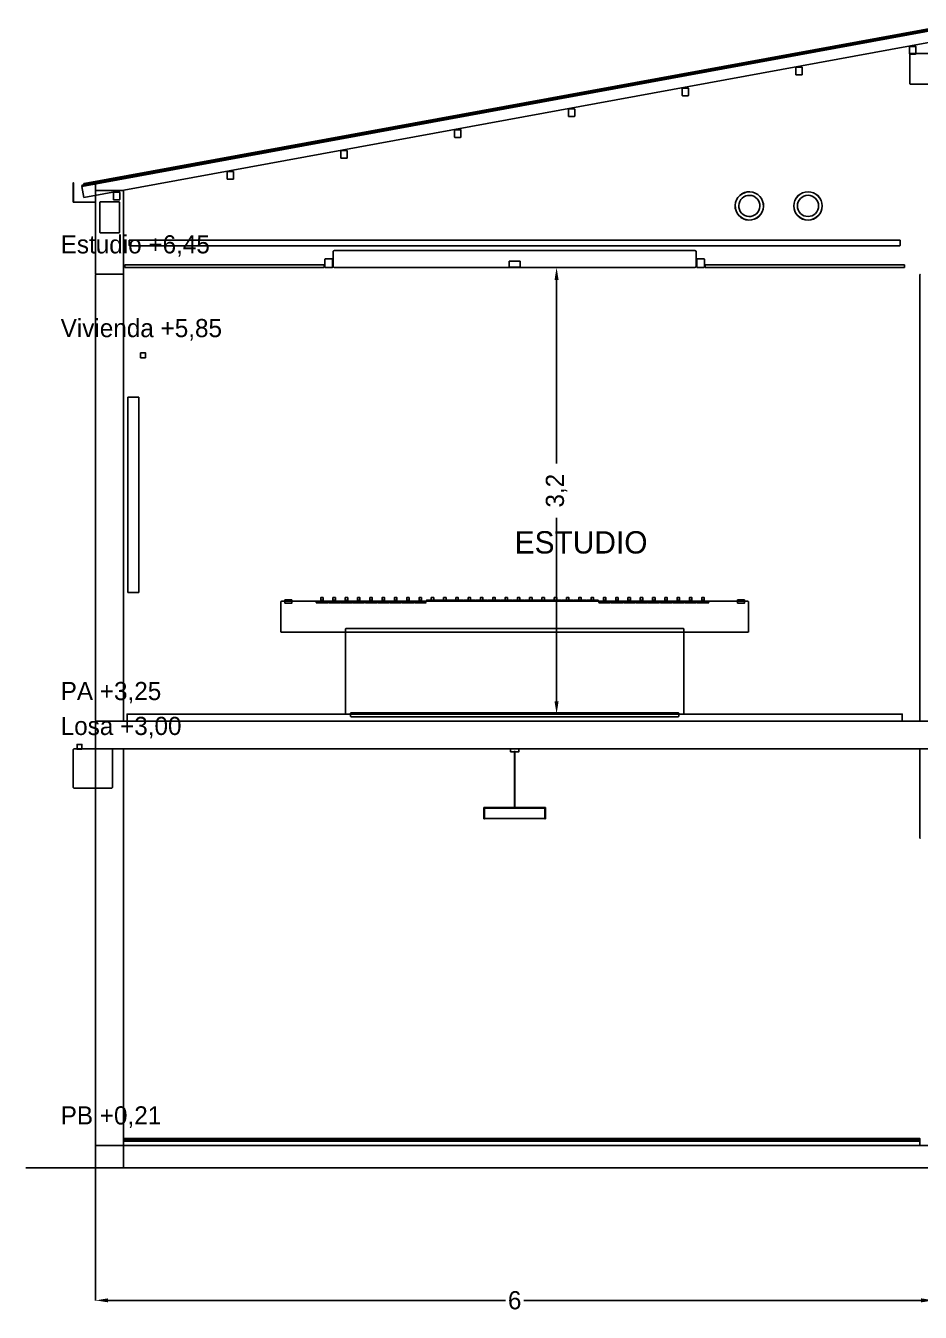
# Model space of a CAD drawing. Header units: metres. Extents: x 439.5 to 502.8, y -1 to 8.2.
# Drawn here: x 439.5 to 445.9, y -1.04 to 8.18 of the extents above; entities that cross this region are included whole.
import ezdxf

# ---------------------------------------------------------------- set-up
doc = ezdxf.new("R2010")
doc.units = ezdxf.units.M
for name, color, linetype in [('CORTE', 7, 'Continuous'), ('COTAS', 4, 'Continuous'), ('TEXTOS', 7, 'Continuous'), ('VISTA', 8, 'Continuous')]:
    doc.layers.add(name, color=color, linetype=linetype)
doc.dimstyles.get("Standard").update_dxf_attribs({"dimtxt": 2.5, "dimasz": 2.5, "dimexe": 1.25, "dimexo": 0.625, "dimtad": 1, "dimcen": 2.5, "dimazin": 3, "dimtfac": 1, "dimtmove": 0, "dimatfit": 3})

# ---------------------------------------------------------------- blocks, each defined once
blk = doc.blocks.new('_CLOSEDFILLED')
at = {"color": 0, "linetype": 'BYBLOCK'}
blk.add_solid([(-1, 0.16), (0, 0), (-1, -0.16)], dxfattribs=at)
blk = doc.blocks.new('*D1')
for p, q in [((443.3, 6.45), (443.3, 6.45)), ((443.3, 5.045), (443.3, 6.36)), ((443.3, 3.34), (443.3, 4.655)), ((443.3, 3.25), (443.3, 3.25))]:
    blk.add_line(p, q)
at = {"layer": 'Defpoints'}
for p in [(443.3, 6.45), (443.3, 3.25), (443.3, 3.25)]:
    blk.add_point(p, dxfattribs=at)
at = {"layer": 'COTAS', "xscale": 0.09, "yscale": 0.09}
for p, rotation in [((443.3, 6.45), 90), ((443.3, 3.25), 270)]:
    blk.add_blockref('_CLOSEDFILLED', p, dxfattribs=dict(at, rotation=rotation))
at = {"layer": 'COTAS', "insert": (443.3, 4.85), "char_height": 0.13, "attachment_point": 5, "rotation": 90}
blk.add_mtext('3,2', dxfattribs=at)
blk = doc.blocks.new('*D3')
for p, q in [((440, 0), (440, -0.95)), ((446, 0), (446, -0.95)), ((440.09, -0.95), (442.935, -0.95)), ((443.065, -0.95), (445.91, -0.95))]:
    blk.add_line(p, q)
at = {"layer": 'Defpoints'}
for p in [(440, 0), (446, 0), (440, -0.95)]:
    blk.add_point(p, dxfattribs=at)
at = {"layer": 'COTAS', "xscale": 0.09, "yscale": 0.09, "rotation": 180}
blk.add_blockref('_CLOSEDFILLED', (440, -0.95), dxfattribs=at)
at = {"layer": 'COTAS', "xscale": 0.09, "yscale": 0.09}
blk.add_blockref('_CLOSEDFILLED', (446, -0.95), dxfattribs=at)
at = {"layer": 'COTAS', "insert": (443, -0.95), "char_height": 0.13, "attachment_point": 5}
blk.add_mtext('6', dxfattribs=at)

msp = doc.modelspace()

# ---------------------------------------------------------------- linework, layer by layer
at = {"layer": 'CORTE'}
for p, q in [((439.8404, 2.9968), (439.84, 2.9955)), ((439.84, 2.86), (439.84, 2.9955)), ((439.8404, 2.9968), (439.8408, 2.9981)), ((439.8411, 2.9984), (439.8408, 2.9981)), ((439.8411, 2.9984), (439.8413, 2.9987)), ((439.8416, 2.9989), (439.8413, 2.9987)), ((439.8419, 2.9992), (439.8416, 2.9989)), ((439.8432, 2.9996), (439.8419, 2.9992)), ((439.8445, 3), (439.8432, 2.9996)), ((439.98, 3), (439.8445, 3)), ((440.1155, 3), (439.98, 3)), ((440.0004, 2.9968), (440, 2.9955)), ((440, 1.5), (440, 2.9955)), ((440.0004, 2.9968), (440.0008, 2.9981)), ((440.0011, 2.9984), (440.0008, 2.9981)), ((440.0011, 2.9984), (440.0013, 2.9987)), ((440.0016, 2.9989), (440.0013, 2.9987)), ((440.0019, 2.9992), (440.0016, 2.9989)), ((440.0032, 2.9996), (440.0019, 2.9992)), ((440.0045, 3), (440.0032, 2.9996)), ((440.1, 3), (440.0045, 3)), ((440.1955, 3), (440.1, 3)), ((440.1168, 2.9996), (440.1155, 3)), ((440.1181, 2.9992), (440.1168, 2.9996)), ((440.1184, 2.9989), (440.1181, 2.9992)), ((440.1187, 2.9987), (440.1184, 2.9989)), ((440.1187, 2.9987), (440.1189, 2.9984)), ((440.1192, 2.9981), (440.1189, 2.9984)), ((440.1192, 2.9981), (440.1196, 2.9968)), ((440.12, 2.9955), (440.1196, 2.9968)), ((440.12, 2.9955), (440.12, 2.86)), ((440.1968, 2.9996), (440.1955, 3)), ((440.1981, 2.9992), (440.1968, 2.9996)), ((440.1984, 2.9989), (440.1981, 2.9992)), ((440.1987, 2.9987), (440.1984, 2.9989)), ((440.1987, 2.9987), (440.1989, 2.9984)), ((440.1992, 2.9981), (440.1989, 2.9984)), ((440.1992, 2.9981), (440.1996, 2.9968)), ((440.2, 2.9955), (440.1996, 2.9968)), ((440.2, 2.9955), (440.2, 1.5)), ((439.84, 2.86), (439.84, 2.7245)), ((440.12, 2.7245), (440.12, 2.86)), ((439.8404, 2.7232), (439.84, 2.7245)), ((439.8404, 2.7232), (439.8408, 2.7219)), ((439.8411, 2.7216), (439.8408, 2.7219)), ((439.8411, 2.7216), (439.8413, 2.7213)), ((439.8413, 2.7213), (439.8416, 2.7211)), ((439.8416, 2.7211), (439.8419, 2.7208)), ((439.8419, 2.7208), (439.8432, 2.7204)), ((439.8432, 2.7204), (439.8445, 2.72)), ((439.8445, 2.72), (439.98, 2.72)), ((439.98, 2.72), (439.98, 2.72)), ((439.98, 2.72), (440.1155, 2.72)), ((440.1155, 2.72), (440.1168, 2.7204)), ((440.1168, 2.7204), (440.1181, 2.7208)), ((440.1181, 2.7208), (440.1184, 2.7211)), ((440.1184, 2.7211), (440.1187, 2.7213)), ((440.1187, 2.7213), (440.1189, 2.7216)), ((440.1192, 2.7219), (440.1189, 2.7216)), ((440.1192, 2.7219), (440.1196, 2.7232)), ((440.12, 2.7245), (440.1196, 2.7232)), ((440, 1.5), (440, 1.5)), ((440, 1.5), (440, 0.0045)), ((440.2, 0.0045), (440.2, 1.5)), ((440.0004, 0.0032), (440, 0.0045)), ((440.0004, 0.0032), (440.0008, 0.0019)), ((440.0011, 0.0016), (440.0008, 0.0019)), ((440.0011, 0.0016), (440.0013, 0.0013)), ((440.0013, 0.0013), (440.0016, 0.0011)), ((440.0016, 0.0011), (440.0019, 0.0008)), ((440.0019, 0.0008), (440.0032, 0.0004)), ((440.0032, 0.0004), (440.0045, 0)), ((440.0045, 0), (440.1, 0)), ((440.1, 0), (440.1955, 0)), ((440.1955, 0), (440.1968, 0.0004)), ((440.1968, 0.0004), (440.1981, 0.0008)), ((440.1981, 0.0008), (440.1984, 0.0011)), ((440.1984, 0.0011), (440.1987, 0.0013)), ((440.1987, 0.0013), (440.1989, 0.0016)), ((440.1992, 0.0019), (440.1989, 0.0016)), ((440.1992, 0.0019), (440.1996, 0.0032)), ((440.2, 0.0045), (440.1996, 0.0032))]:
    msp.add_line(p, q, dxfattribs=at)
for points in [[(446.0788, 8.1695), (439.9017, 7.0371), (439.9016, 7.0379), (446.0786, 8.1703), (446.0788, 8.1695)], [(446.093, 8.0836), (439.916, 6.9512), (439.9016, 7.0299), (446.0786, 8.1623), (446.093, 8.0836)], [(445.8281, 7.9786), (445.8275, 7.98), (445.8275, 8.031), (445.8281, 8.0324), (445.8295, 8.033), (445.8705, 8.033), (445.8719, 8.0324), (445.8725, 8.031), (445.8725, 7.98), (445.8719, 7.9786), (445.8705, 7.978), (445.8295, 7.978), (445.8281, 7.9786)], [(445.8306, 7.7623), (445.83, 7.7637), (445.83, 7.9797), (445.8306, 7.9811), (445.832, 7.9817), (445.968, 7.9817), (445.9694, 7.9811), (445.97, 7.9797), (445.97, 7.7637), (445.9694, 7.7623), (445.968, 7.7617), (445.832, 7.7617), (445.8306, 7.7623)], [(445.0138, 7.8293), (445.0132, 7.8307), (445.0132, 7.8817), (445.0138, 7.8831), (445.0152, 7.8837), (445.0562, 7.8837), (445.0576, 7.8831), (445.0582, 7.8817), (445.0582, 7.8307), (445.0576, 7.8293), (445.0562, 7.8287), (445.0152, 7.8287), (445.0138, 7.8293)], [(444.1995, 7.68), (444.1989, 7.6814), (444.1989, 7.7324), (444.1995, 7.7338), (444.2009, 7.7344), (444.2419, 7.7344), (444.2433, 7.7338), (444.2439, 7.7324), (444.2439, 7.6814), (444.2433, 7.68), (444.2419, 7.6794), (444.2009, 7.6794), (444.1995, 7.68)], [(443.3852, 7.5307), (443.3846, 7.5321), (443.3846, 7.5831), (443.3852, 7.5846), (443.3866, 7.5851), (443.4276, 7.5851), (443.4291, 7.5846), (443.4296, 7.5831), (443.4296, 7.5321), (443.4291, 7.5307), (443.4276, 7.5301), (443.3866, 7.5301), (443.3852, 7.5307)], [(442.5709, 7.3814), (442.5704, 7.3829), (442.5704, 7.4339), (442.5709, 7.4353), (442.5724, 7.4359), (442.6134, 7.4359), (442.6148, 7.4353), (442.6154, 7.4339), (442.6154, 7.3829), (442.6148, 7.3814), (442.6134, 7.3809), (442.5724, 7.3809), (442.5709, 7.3814)], [(441.7567, 7.2322), (441.7561, 7.2336), (441.7561, 7.2846), (441.7567, 7.286), (441.7581, 7.2866), (441.7991, 7.2866), (441.8005, 7.286), (441.8011, 7.2846), (441.8011, 7.2336), (441.8005, 7.2322), (441.7991, 7.2316), (441.7581, 7.2316), (441.7567, 7.2322)], [(440.9424, 7.0829), (440.9418, 7.0843), (440.9418, 7.1353), (440.9424, 7.1367), (440.9438, 7.1373), (440.9848, 7.1373), (440.9862, 7.1367), (440.9868, 7.1353), (440.9868, 7.0843), (440.9862, 7.0829), (440.9848, 7.0823), (440.9438, 7.0823), (440.9424, 7.0829)], [(440.002, 7), (440.198, 7), (440.1994, 6.9999), (440.2, 6.9997), (440.2, 6.402), (440.1994, 6.4006), (440.198, 6.4), (440.002, 6.4), (440.0006, 6.4006), (440, 6.402), (440, 6.4905), (440, 6.9995), (440.0006, 7), (440.002, 7)], [(440.0306, 6.6989), (440.03, 6.7003), (440.03, 6.9163), (440.0306, 6.9177), (440.032, 6.9183), (440.168, 6.9183), (440.1694, 6.9177), (440.17, 6.9163), (440.17, 6.7003), (440.1694, 6.6989), (440.168, 6.6983), (440.032, 6.6983), (440.0306, 6.6989)], [(440.1281, 6.9336), (440.1275, 6.935), (440.1275, 6.986), (440.1281, 6.9874), (440.1295, 6.988), (440.1705, 6.988), (440.1719, 6.9874), (440.1725, 6.986), (440.1725, 6.935), (440.1719, 6.9336), (440.1705, 6.933), (440.1295, 6.933), (440.1281, 6.9336)], [(444.7781, 6.8661), (444.7716, 6.8474), (444.7615, 6.8304), (444.7483, 6.8156), (444.7325, 6.8037), (444.7147, 6.7951), (444.6955, 6.7902), (444.6757, 6.7891), (444.6561, 6.7919), (444.6374, 6.7984), (444.6204, 6.8085), (444.6056, 6.8217), (444.5937, 6.8375), (444.5851, 6.8553), (444.5802, 6.8745), (444.5791, 6.8943), (444.5819, 6.9139), (444.5884, 6.9326), (444.5985, 6.9496), (444.6117, 6.9644), (444.6275, 6.9763), (444.6453, 6.9849), (444.6645, 6.9898), (444.6843, 6.9909), (444.7039, 6.9881), (444.7226, 6.9816), (444.7396, 6.9715), (444.7544, 6.9583), (444.7663, 6.9425), (444.7749, 6.9247), (444.7798, 6.9055), (444.7809, 6.8857), (444.7781, 6.8661)], [(445.0067, 6.9287), (445.016, 6.9461), (445.0286, 6.9614), (445.0439, 6.974), (445.0613, 6.9833), (445.0803, 6.9891), (445.1, 6.991), (445.1197, 6.9891), (445.1387, 6.9833), (445.1561, 6.974), (445.1714, 6.9614), (445.184, 6.9461), (445.1933, 6.9287), (445.1991, 6.9097), (445.201, 6.89), (445.1991, 6.8703), (445.1933, 6.8513), (445.184, 6.8339), (445.1714, 6.8186), (445.1561, 6.806), (445.1387, 6.7967), (445.1197, 6.7909), (445.1, 6.789), (445.0803, 6.7909), (445.0613, 6.7967), (445.0439, 6.806), (445.0286, 6.8186), (445.016, 6.8339), (445.0067, 6.8513), (445.0009, 6.8703), (444.999, 6.89), (445.0009, 6.9097), (445.0067, 6.9287)], [(440.2406, 6.6056), (440.24, 6.607), (440.24, 6.643), (440.2406, 6.6444), (440.242, 6.645), (445.758, 6.645), (445.7594, 6.6444), (445.76, 6.643), (445.76, 6.607), (445.7594, 6.6056), (445.758, 6.605), (440.242, 6.605), (440.2406, 6.6056)], [(441.7026, 6.4526), (441.7022, 6.4531), (441.7017, 6.4538), (441.701, 6.4559), (441.7, 6.459), (441.7, 6.4998), (441.7, 6.561), (441.7007, 6.5631), (441.7017, 6.5662), (441.7021, 6.5667), (441.7026, 6.5674), (441.7031, 6.5678), (441.7038, 6.5683), (441.7059, 6.569), (441.709, 6.57), (442.7424, 6.57), (444.291, 6.57), (444.2931, 6.5693), (444.2962, 6.5683), (444.2967, 6.5679), (444.2974, 6.5674), (444.2979, 6.5667), (444.2983, 6.5662), (444.2993, 6.5631), (444.3, 6.561), (444.3, 6.4998), (444.3, 6.459), (444.299, 6.4559), (444.2983, 6.4538), (444.2978, 6.4531), (444.2974, 6.4526), (444.2967, 6.4521), (444.2962, 6.4517), (444.2931, 6.4507), (444.291, 6.45), (442.7424, 6.45), (441.709, 6.45), (441.7059, 6.451), (441.7038, 6.4517), (441.7031, 6.4522), (441.7026, 6.4526)], [(441.636, 6.468), (441.636, 6.45), (440.21, 6.45), (440.21, 6.468), (441.636, 6.468)], [(444.364, 6.45), (444.364, 6.468), (445.79, 6.468), (445.79, 6.45), (444.364, 6.45)], [(440.0013, 3.2013), (440.0011, 3.2016), (440.0008, 3.2019), (440.0004, 3.2032), (440, 3.2045), (440, 4.8), (440, 6.3955), (440.0004, 6.3968), (440.0008, 6.3981), (440.0011, 6.3984), (440.0013, 6.3987), (440.0016, 6.3989), (440.0019, 6.3992), (440.0032, 6.3996), (440.0045, 6.4), (440.1, 6.4), (440.1955, 6.4), (440.1968, 6.3996), (440.1981, 6.3992), (440.1984, 6.3989), (440.1987, 6.3987), (440.1989, 6.3984), (440.1992, 6.3981), (440.1996, 6.3968), (440.2, 6.3955), (440.2, 4.8), (440.2, 3.2045), (440.1996, 3.2032), (440.1992, 3.2019), (440.1989, 3.2016), (440.1987, 3.2013), (440.1984, 3.2011), (440.1981, 3.2008), (440.1968, 3.2004), (440.1955, 3.2), (440.1, 3.2), (440.0045, 3.2), (440.0032, 3.2004), (440.0019, 3.2008), (440.0016, 3.2011), (440.0013, 3.2013)], [(452, 3), (440, 3), (440, 3.2), (451.8695, 3.2), (451.8695, 3.1865), (451.9185, 3.1865), (451.9185, 3.178), (451.9195, 3.178), (451.9195, 3.176), (452, 3.176), (452, 3)], [(439.9025, 2.9975), (439.885, 2.9975), (439.8675, 2.9975), (439.8675, 3.015), (439.8675, 3.0325), (439.885, 3.0325), (439.9025, 3.0325), (439.9025, 3.015), (439.9025, 2.9975)]]:
    msp.add_lwpolyline(points, close=True, dxfattribs=at)
for points in [[(445.9045, 2.36), (445.9032, 2.3604), (445.9019, 2.3608), (445.9016, 2.3611), (445.9013, 2.3613), (445.9013, 2.3613), (445.9011, 2.3616), (445.9008, 2.3619), (445.9004, 2.3632), (445.9, 2.3645), (445.9, 2.68), (445.9, 2.9955), (445.9004, 2.9968), (445.9008, 2.9981), (445.9011, 2.9984), (445.9013, 2.9987), (445.9016, 2.9989), (445.9019, 2.9992), (445.9032, 2.9996), (445.9045, 3)], [(446, 0), (440.9227, 0), (440.0045, 0), (440.0032, 0.0004), (440.0019, 0.0008), (440.0016, 0.0011), (440.0013, 0.0013), (440.0013, 0.0013), (440.0011, 0.0016), (440.0008, 0.0019), (440.0004, 0.0032), (440, 0.0045), (440, 0.08), (440, 0.1555), (440.0004, 0.1568), (440.0008, 0.1581), (440.0011, 0.1584), (440.0013, 0.1587), (440.0016, 0.1589), (440.0019, 0.1592), (440.0032, 0.1596), (440.0045, 0.16), (440.9227, 0.16), (446, 0.16)]]:
    msp.add_lwpolyline(points, dxfattribs=at)
at = {"layer": 'VISTA'}
for p, q in [((441.7903, 3.8622), (441.79, 3.8616)), ((441.79, 3.737), (441.79, 3.8616)), ((441.7905, 3.8625), (441.7903, 3.8624)), ((441.7903, 3.8622), (441.7903, 3.8624)), ((441.7907, 3.8627), (441.7905, 3.8626)), ((441.7905, 3.8625), (441.7905, 3.8626)), ((441.7908, 3.8627), (441.7907, 3.8627)), ((441.7916, 3.8629), (441.7908, 3.8627)), ((441.7919, 3.863), (441.7916, 3.8629)), ((441.7919, 3.863), (443.7149, 3.863)), ((444.2081, 3.863), (443.7149, 3.863)), ((444.209, 3.8628), (444.2081, 3.863)), ((444.2092, 3.8627), (444.209, 3.8628)), ((444.2094, 3.8626), (444.2092, 3.8627)), ((444.2095, 3.8626), (444.2094, 3.8626)), ((444.2095, 3.8626), (444.2095, 3.8625)), ((444.2097, 3.8624), (444.2095, 3.8625)), ((444.2097, 3.8624), (444.2097, 3.8622)), ((444.21, 3.8616), (444.2097, 3.8622)), ((444.21, 3.8616), (444.21, 3.737)), ((441.79, 3.737), (441.79, 3.2514)), ((444.21, 3.2514), (444.21, 3.737)), ((441.7901, 3.2513), (441.79, 3.2514)), ((441.7901, 3.2513), (441.7903, 3.2506)), ((441.7904, 3.2506), (441.7903, 3.2506)), ((441.7904, 3.2506), (441.7905, 3.2504)), ((441.7905, 3.2504), (441.7907, 3.2503)), ((441.7907, 3.2503), (441.7908, 3.2503)), ((441.7908, 3.2503), (441.7916, 3.2501)), ((441.7916, 3.2501), (441.7919, 3.25)), ((441.7919, 3.25), (443.7149, 3.25)), ((444.2081, 3.25), (443.7149, 3.25)), ((444.2081, 3.25), (444.209, 3.2502)), ((444.209, 3.2502), (444.2092, 3.2503)), ((444.2092, 3.2503), (444.2094, 3.2504)), ((444.2094, 3.2504), (444.2095, 3.2504)), ((444.2095, 3.2504), (444.2096, 3.2506)), ((444.2097, 3.2506), (444.2096, 3.2506)), ((444.2097, 3.2506), (444.2099, 3.2513)), ((444.21, 3.2514), (444.2099, 3.2513)), ((439.5, 0), (453.5, 0))]:
    msp.add_line(p, q, dxfattribs=at)
for points in [[(439.9179, 7.0395), (439.9171, 7.0407), (439.9157, 7.0486), (439.916, 7.0501), (439.9173, 7.0509), (446.0806, 8.1809), (446.0821, 8.1805), (446.0829, 8.1793), (446.0843, 8.1714), (446.084, 8.1699), (446.0827, 8.1691), (439.9194, 7.0391), (439.9179, 7.0395)], [(439.84, 6.916), (439.84, 7.056), (439.8412, 7.056), (439.8412, 6.9172), (439.9988, 6.9172), (439.9988, 7.056), (440, 7.056), (440, 6.916), (439.84, 6.916)], [(444.7786, 6.866), (444.772, 6.8472), (444.7619, 6.8301), (444.7487, 6.8153), (444.7328, 6.8033), (444.7148, 6.7947), (444.6956, 6.7897), (444.6757, 6.7886), (444.656, 6.7914), (444.6372, 6.798), (444.6201, 6.8081), (444.6053, 6.8213), (444.5933, 6.8372), (444.5847, 6.8552), (444.5797, 6.8744), (444.5786, 6.8943), (444.5814, 6.914), (444.5879, 6.9328), (444.5981, 6.9499), (444.6113, 6.9647), (444.6272, 6.9767), (444.6452, 6.9853), (444.6644, 6.9903), (444.6843, 6.9914), (444.704, 6.9886), (444.7228, 6.9821), (444.7399, 6.9719), (444.7547, 6.9587), (444.7667, 6.9428), (444.7753, 6.9248), (444.7803, 6.9056), (444.7814, 6.8857), (444.7786, 6.866)], [(444.7538, 6.872), (444.7489, 6.858), (444.7414, 6.8451), (444.7314, 6.834), (444.7195, 6.8251), (444.7061, 6.8186), (444.6917, 6.8149), (444.6768, 6.8141), (444.662, 6.8162), (444.648, 6.8211), (444.6351, 6.8286), (444.624, 6.8386), (444.6151, 6.8505), (444.6086, 6.8639), (444.6049, 6.8783), (444.6041, 6.8932), (444.6062, 6.908), (444.6111, 6.922), (444.6186, 6.9349), (444.6286, 6.946), (444.6405, 6.9549), (444.6539, 6.9614), (444.6683, 6.9651), (444.6832, 6.9659), (444.698, 6.9638), (444.712, 6.9589), (444.7249, 6.9514), (444.736, 6.9414), (444.7449, 6.9295), (444.7514, 6.9161), (444.7551, 6.9017), (444.7559, 6.8868), (444.7538, 6.872)], [(445.0062, 6.9288), (445.0156, 6.9464), (445.0282, 6.9618), (445.0436, 6.9744), (445.0612, 6.9838), (445.0802, 6.9896), (445.1, 6.9915), (445.1198, 6.9896), (445.1388, 6.9838), (445.1564, 6.9744), (445.1718, 6.9618), (445.1844, 6.9464), (445.1938, 6.9288), (445.1995, 6.9098), (445.2015, 6.89), (445.1995, 6.8702), (445.1938, 6.8512), (445.1844, 6.8336), (445.1718, 6.8182), (445.1564, 6.8056), (445.1388, 6.7962), (445.1198, 6.7904), (445.1, 6.7885), (445.0802, 6.7904), (445.0612, 6.7962), (445.0436, 6.8056), (445.0282, 6.8182), (445.0156, 6.8336), (445.0062, 6.8512), (445.0005, 6.8702), (444.9985, 6.89), (445.0005, 6.9098), (445.0062, 6.9288)], [(445.0298, 6.9191), (445.0368, 6.9322), (445.0463, 6.9437), (445.0578, 6.9532), (445.0709, 6.9602), (445.0852, 6.9645), (445.1, 6.966), (445.1148, 6.9645), (445.1291, 6.9602), (445.1422, 6.9532), (445.1537, 6.9437), (445.1632, 6.9322), (445.1702, 6.9191), (445.1745, 6.9048), (445.176, 6.89), (445.1745, 6.8752), (445.1702, 6.8609), (445.1632, 6.8478), (445.1537, 6.8363), (445.1422, 6.8268), (445.1291, 6.8198), (445.1148, 6.8155), (445.1, 6.814), (445.0852, 6.8155), (445.0709, 6.8198), (445.0578, 6.8268), (445.0463, 6.8363), (445.0368, 6.8478), (445.0298, 6.8609), (445.0255, 6.8752), (445.024, 6.89), (445.0255, 6.9048), (445.0298, 6.9191)], [(441.6413, 6.4513), (441.641, 6.4517), (441.6408, 6.4519), (441.6403, 6.4537), (441.64, 6.4545), (441.64, 6.4898), (441.64, 6.5055), (441.6406, 6.5073), (441.6408, 6.5081), (441.6412, 6.5085), (441.6413, 6.5087), (441.6417, 6.509), (441.6419, 6.5092), (441.6437, 6.5097), (441.6445, 6.51), (441.696, 6.51), (441.696, 6.45), (441.6445, 6.45), (441.6437, 6.4503), (441.6419, 6.4508), (441.6417, 6.451), (441.6413, 6.4513)], [(442.9613, 6.4513), (442.9611, 6.4516), (442.9608, 6.4519), (442.9604, 6.4532), (442.96, 6.4545), (442.96, 6.4725), (442.96, 6.4905), (442.9604, 6.4918), (442.9608, 6.4931), (442.9611, 6.4934), (442.9613, 6.4937), (442.9616, 6.4939), (442.9619, 6.4942), (442.9632, 6.4946), (442.9645, 6.495), (443, 6.495), (443.0355, 6.495), (443.0368, 6.4946), (443.0381, 6.4942), (443.0384, 6.4939), (443.0387, 6.4937), (443.0389, 6.4934), (443.0392, 6.4931), (443.0396, 6.4918), (443.04, 6.4905), (443.04, 6.4725), (443.04, 6.4545), (443.0396, 6.4532), (443.0392, 6.4519), (443.0389, 6.4516), (443.0387, 6.4513), (443.0384, 6.4511), (443.0381, 6.4508), (443.0368, 6.4504), (443.0355, 6.45), (443, 6.45), (442.9645, 6.45), (442.9632, 6.4504), (442.9619, 6.4508), (442.9616, 6.4511), (442.9613, 6.4513)], [(442.9646, 6.4501), (442.9645, 6.4505), (442.9645, 6.4515), (442.9646, 6.4519), (442.965, 6.452), (443.035, 6.452), (443.0354, 6.4519), (443.0355, 6.4515), (443.0355, 6.4505), (443.0354, 6.4501), (443.035, 6.45), (442.965, 6.45), (442.9646, 6.4501)], [(444.304, 6.45), (444.304, 6.51), (444.3555, 6.51), (444.3573, 6.5094), (444.3581, 6.5092), (444.3585, 6.5088), (444.3587, 6.5087), (444.3588, 6.5085), (444.3592, 6.5081), (444.3594, 6.5073), (444.36, 6.5055), (444.36, 6.4898), (444.36, 6.4545), (444.3597, 6.4537), (444.3592, 6.4519), (444.359, 6.4517), (444.3587, 6.4513), (444.3585, 6.4512), (444.3581, 6.4508), (444.3573, 6.4506), (444.3555, 6.45), (444.304, 6.45)], [(440.3575, 5.8025), (440.3406, 5.8025), (440.3225, 5.8025), (440.3225, 5.8194), (440.3225, 5.8375), (440.3394, 5.8375), (440.3575, 5.8375), (440.3575, 5.8206), (440.3575, 5.8025)], [(440.2313, 4.1213), (440.2311, 4.1216), (440.2308, 4.1219), (440.2304, 4.1232), (440.23, 4.1245), (440.23, 4.82), (440.23, 5.5155), (440.2304, 5.5168), (440.2308, 5.5181), (440.2311, 5.5184), (440.2313, 5.5187), (440.2316, 5.5189), (440.2319, 5.5192), (440.2332, 5.5196), (440.2345, 5.52), (440.27, 5.52), (440.3055, 5.52), (440.3068, 5.5196), (440.3081, 5.5192), (440.3084, 5.5189), (440.3087, 5.5187), (440.3089, 5.5184), (440.3092, 5.5181), (440.3096, 5.5168), (440.31, 5.5155), (440.31, 4.82), (440.31, 4.1245), (440.3096, 4.1232), (440.3092, 4.1219), (440.3089, 4.1216), (440.3087, 4.1213), (440.3084, 4.1211), (440.3081, 4.1208), (440.3068, 4.1204), (440.3055, 4.12), (440.27, 4.12), (440.2345, 4.12), (440.2332, 4.1204), (440.2319, 4.1208), (440.2316, 4.1211), (440.2313, 4.1213)], [(441.3262, 3.8386), (441.3259, 3.839), (441.3256, 3.8399), (441.325, 3.8416), (441.325, 3.9152), (441.325, 4.0533), (441.3253, 4.0542), (441.3259, 4.0559), (441.3261, 4.0561), (441.3264, 4.0565), (441.3266, 4.0566), (441.327, 4.057), (441.328, 4.0572), (441.3298, 4.0578), (442.4596, 4.0578), (444.6702, 4.0578), (444.6712, 4.0575), (444.673, 4.057), (444.6732, 4.0568), (444.6736, 4.0565), (444.6739, 4.0561), (444.6741, 4.0559), (444.6747, 4.0542), (444.675, 4.0533), (444.675, 3.9152), (444.675, 3.8416), (444.6744, 3.8399), (444.6741, 3.839), (444.6738, 3.8386), (444.6736, 3.8384), (444.6732, 3.8381), (444.673, 3.8379), (444.6712, 3.8374), (444.6702, 3.8371), (442.5099, 3.8371), (441.3298, 3.8371), (441.328, 3.8376), (441.327, 3.8379), (441.3266, 3.8382), (441.3264, 3.8384), (441.3262, 3.8386)], [(441.3553, 4.0436), (441.355, 4.0444), (441.355, 4.0674), (441.3553, 4.0681), (441.356, 4.0684), (441.404, 4.0684), (441.4047, 4.0681), (441.405, 4.0674), (441.405, 4.0444), (441.4047, 4.0436), (441.404, 4.0434), (441.356, 4.0434), (441.3553, 4.0436)], [(441.6113, 4.0666), (441.6113, 4.0846), (441.6287, 4.0846), (441.6287, 4.0666), (441.6113, 4.0666)], [(441.6993, 4.0666), (441.6993, 4.0846), (441.7167, 4.0846), (441.7167, 4.0666), (441.6993, 4.0666)], [(441.7873, 4.0666), (441.7873, 4.0846), (441.8047, 4.0846), (441.8047, 4.0666), (441.7873, 4.0666)], [(441.8753, 4.0666), (441.8753, 4.0846), (441.8927, 4.0846), (441.8927, 4.0666), (441.8753, 4.0666)], [(441.9633, 4.0666), (441.9633, 4.0846), (441.9807, 4.0846), (441.9807, 4.0666), (441.9633, 4.0666)], [(442.0513, 4.0666), (442.0513, 4.0846), (442.0687, 4.0846), (442.0687, 4.0666), (442.0513, 4.0666)], [(442.1393, 4.0666), (442.1393, 4.0846), (442.1567, 4.0846), (442.1567, 4.0666), (442.1393, 4.0666)], [(442.2273, 4.0666), (442.2273, 4.0846), (442.2447, 4.0846), (442.2447, 4.0666), (442.2273, 4.0666)], [(442.3153, 4.0666), (442.3153, 4.0846), (442.3327, 4.0846), (442.3327, 4.0666), (442.3153, 4.0666)], [(442.3712, 4.0642), (442.371, 4.0646), (442.371, 4.0664), (442.3712, 4.0668), (442.3716, 4.067), (442.4524, 4.067), (442.4528, 4.0668), (442.453, 4.0664), (442.453, 4.0646), (442.4528, 4.0642), (442.4524, 4.064), (442.3716, 4.064), (442.3712, 4.0642)], [(442.4033, 4.0666), (442.4033, 4.0846), (442.4207, 4.0846), (442.4207, 4.0666), (442.4033, 4.0666)], [(442.4592, 4.0642), (442.459, 4.0646), (442.459, 4.0664), (442.4592, 4.0668), (442.4596, 4.067), (442.5404, 4.067), (442.5408, 4.0668), (442.541, 4.0664), (442.541, 4.0646), (442.5408, 4.0642), (442.5404, 4.064), (442.4596, 4.064), (442.4592, 4.0642)], [(442.4913, 4.0666), (442.4913, 4.0846), (442.5087, 4.0846), (442.5087, 4.0666), (442.4913, 4.0666)], [(442.5472, 4.0642), (442.547, 4.0646), (442.547, 4.0664), (442.5472, 4.0668), (442.5476, 4.067), (442.6284, 4.067), (442.6288, 4.0668), (442.629, 4.0664), (442.629, 4.0646), (442.6288, 4.0642), (442.6284, 4.064), (442.5476, 4.064), (442.5472, 4.0642)], [(442.5793, 4.0666), (442.5793, 4.0846), (442.5967, 4.0846), (442.5967, 4.0666), (442.5793, 4.0666)], [(442.6352, 4.0642), (442.635, 4.0646), (442.635, 4.0664), (442.6352, 4.0668), (442.6356, 4.067), (442.7164, 4.067), (442.7168, 4.0668), (442.717, 4.0664), (442.717, 4.0646), (442.7168, 4.0642), (442.7164, 4.064), (442.6356, 4.064), (442.6352, 4.0642)], [(442.6673, 4.0666), (442.6673, 4.0846), (442.6847, 4.0846), (442.6847, 4.0666), (442.6673, 4.0666)], [(442.7232, 4.0642), (442.723, 4.0646), (442.723, 4.0664), (442.7232, 4.0668), (442.7236, 4.067), (442.8044, 4.067), (442.8048, 4.0668), (442.805, 4.0664), (442.805, 4.0646), (442.8048, 4.0642), (442.8044, 4.064), (442.7236, 4.064), (442.7232, 4.0642)], [(442.7553, 4.0666), (442.7553, 4.0846), (442.7727, 4.0846), (442.7727, 4.0666), (442.7553, 4.0666)], [(442.8112, 4.0642), (442.811, 4.0646), (442.811, 4.0664), (442.8112, 4.0668), (442.8116, 4.067), (442.8924, 4.067), (442.8928, 4.0668), (442.893, 4.0664), (442.893, 4.0646), (442.8928, 4.0642), (442.8924, 4.064), (442.8116, 4.064), (442.8112, 4.0642)], [(442.8433, 4.0666), (442.8433, 4.0846), (442.8607, 4.0846), (442.8607, 4.0666), (442.8433, 4.0666)], [(442.8992, 4.0642), (442.899, 4.0646), (442.899, 4.0664), (442.8992, 4.0668), (442.8996, 4.067), (442.9804, 4.067), (442.9808, 4.0668), (442.981, 4.0664), (442.981, 4.0646), (442.9808, 4.0642), (442.9804, 4.064), (442.8996, 4.064), (442.8992, 4.0642)], [(442.9313, 4.0666), (442.9313, 4.0846), (442.9487, 4.0846), (442.9487, 4.0666), (442.9313, 4.0666)], [(442.9872, 4.0642), (442.987, 4.0646), (442.987, 4.0664), (442.9872, 4.0668), (442.9876, 4.067), (443.0684, 4.067), (443.0688, 4.0668), (443.069, 4.0664), (443.069, 4.0646), (443.0688, 4.0642), (443.0684, 4.064), (442.9876, 4.064), (442.9872, 4.0642)], [(443.0193, 4.0666), (443.0193, 4.0846), (443.0367, 4.0846), (443.0367, 4.0666), (443.0193, 4.0666)], [(443.0752, 4.0642), (443.075, 4.0646), (443.075, 4.0664), (443.0752, 4.0668), (443.0756, 4.067), (443.1564, 4.067), (443.1568, 4.0668), (443.157, 4.0664), (443.157, 4.0646), (443.1568, 4.0642), (443.1564, 4.064), (443.0756, 4.064), (443.0752, 4.0642)], [(443.1073, 4.0666), (443.1073, 4.0846), (443.1247, 4.0846), (443.1247, 4.0666), (443.1073, 4.0666)], [(443.1632, 4.0642), (443.163, 4.0646), (443.163, 4.0664), (443.1632, 4.0668), (443.1636, 4.067), (443.2444, 4.067), (443.2448, 4.0668), (443.245, 4.0664), (443.245, 4.0646), (443.2448, 4.0642), (443.2444, 4.064), (443.1636, 4.064), (443.1632, 4.0642)], [(443.1953, 4.0666), (443.1953, 4.0846), (443.2127, 4.0846), (443.2127, 4.0666), (443.1953, 4.0666)], [(443.2512, 4.0642), (443.251, 4.0646), (443.251, 4.0664), (443.2512, 4.0668), (443.2516, 4.067), (443.3324, 4.067), (443.3328, 4.0668), (443.333, 4.0664), (443.333, 4.0646), (443.3328, 4.0642), (443.3324, 4.064), (443.2516, 4.064), (443.2512, 4.0642)], [(443.2833, 4.0666), (443.2833, 4.0846), (443.3007, 4.0846), (443.3007, 4.0666), (443.2833, 4.0666)], [(443.3392, 4.0642), (443.339, 4.0646), (443.339, 4.0664), (443.3392, 4.0668), (443.3396, 4.067), (443.4204, 4.067), (443.4208, 4.0668), (443.421, 4.0664), (443.421, 4.0646), (443.4208, 4.0642), (443.4204, 4.064), (443.3396, 4.064), (443.3392, 4.0642)], [(443.3713, 4.0666), (443.3713, 4.0846), (443.3887, 4.0846), (443.3887, 4.0666), (443.3713, 4.0666)], [(443.4272, 4.0642), (443.427, 4.0646), (443.427, 4.0664), (443.4272, 4.0668), (443.4276, 4.067), (443.5084, 4.067), (443.5088, 4.0668), (443.509, 4.0664), (443.509, 4.0646), (443.5088, 4.0642), (443.5084, 4.064), (443.4276, 4.064), (443.4272, 4.0642)], [(443.4593, 4.0666), (443.4593, 4.0846), (443.4767, 4.0846), (443.4767, 4.0666), (443.4593, 4.0666)], [(443.5152, 4.0642), (443.515, 4.0646), (443.515, 4.0664), (443.5152, 4.0668), (443.5156, 4.067), (443.5964, 4.067), (443.5968, 4.0668), (443.597, 4.0664), (443.597, 4.0646), (443.5968, 4.0642), (443.5964, 4.064), (443.5156, 4.064), (443.5152, 4.0642)], [(443.5473, 4.0666), (443.5473, 4.0846), (443.5647, 4.0846), (443.5647, 4.0666), (443.5473, 4.0666)], [(443.6353, 4.0666), (443.6353, 4.0846), (443.6527, 4.0846), (443.6527, 4.0666), (443.6353, 4.0666)], [(443.7233, 4.0666), (443.7233, 4.0846), (443.7407, 4.0846), (443.7407, 4.0666), (443.7233, 4.0666)], [(443.8113, 4.0666), (443.8113, 4.0846), (443.8287, 4.0846), (443.8287, 4.0666), (443.8113, 4.0666)], [(443.8993, 4.0666), (443.8993, 4.0846), (443.9167, 4.0846), (443.9167, 4.0666), (443.8993, 4.0666)], [(443.9873, 4.0666), (443.9873, 4.0846), (444.0047, 4.0846), (444.0047, 4.0666), (443.9873, 4.0666)], [(444.0753, 4.0666), (444.0753, 4.0846), (444.0927, 4.0846), (444.0927, 4.0666), (444.0753, 4.0666)], [(444.1633, 4.0666), (444.1633, 4.0846), (444.1807, 4.0846), (444.1807, 4.0666), (444.1633, 4.0666)], [(444.2513, 4.0666), (444.2513, 4.0846), (444.2687, 4.0846), (444.2687, 4.0666), (444.2513, 4.0666)], [(444.3393, 4.0666), (444.3393, 4.0846), (444.3567, 4.0846), (444.3567, 4.0666), (444.3393, 4.0666)], [(444.5953, 4.0436), (444.595, 4.0444), (444.595, 4.0674), (444.5953, 4.0681), (444.596, 4.0684), (444.644, 4.0684), (444.6447, 4.0681), (444.645, 4.0674), (444.645, 4.0444), (444.6447, 4.0436), (444.644, 4.0434), (444.596, 4.0434), (444.5953, 4.0436)], [(441.5792, 4.0465), (441.579, 4.047), (441.579, 4.0488), (441.5792, 4.0492), (441.5796, 4.0494), (441.6604, 4.0494), (441.6608, 4.0492), (441.661, 4.0488), (441.661, 4.047), (441.6608, 4.0465), (441.6604, 4.0464), (441.5796, 4.0464), (441.5792, 4.0465)], [(441.6672, 4.0465), (441.667, 4.047), (441.667, 4.0488), (441.6672, 4.0492), (441.6676, 4.0494), (441.7484, 4.0494), (441.7488, 4.0492), (441.749, 4.0488), (441.749, 4.047), (441.7488, 4.0465), (441.7484, 4.0464), (441.6676, 4.0464), (441.6672, 4.0465)], [(441.7552, 4.0465), (441.755, 4.047), (441.755, 4.0488), (441.7552, 4.0492), (441.7556, 4.0494), (441.8364, 4.0494), (441.8368, 4.0492), (441.837, 4.0488), (441.837, 4.047), (441.8368, 4.0465), (441.8364, 4.0464), (441.7556, 4.0464), (441.7552, 4.0465)], [(441.8432, 4.0465), (441.843, 4.047), (441.843, 4.0488), (441.8432, 4.0492), (441.8436, 4.0494), (441.9244, 4.0494), (441.9248, 4.0492), (441.925, 4.0488), (441.925, 4.047), (441.9248, 4.0465), (441.9244, 4.0464), (441.8436, 4.0464), (441.8432, 4.0465)], [(441.9312, 4.0465), (441.931, 4.047), (441.931, 4.0488), (441.9312, 4.0492), (441.9316, 4.0494), (442.0124, 4.0494), (442.0128, 4.0492), (442.013, 4.0488), (442.013, 4.047), (442.0128, 4.0465), (442.0124, 4.0464), (441.9316, 4.0464), (441.9312, 4.0465)], [(442.0192, 4.0465), (442.019, 4.047), (442.019, 4.0488), (442.0192, 4.0492), (442.0196, 4.0494), (442.1004, 4.0494), (442.1008, 4.0492), (442.101, 4.0488), (442.101, 4.047), (442.1008, 4.0465), (442.1004, 4.0464), (442.0196, 4.0464), (442.0192, 4.0465)], [(442.1072, 4.0465), (442.107, 4.047), (442.107, 4.0488), (442.1072, 4.0492), (442.1076, 4.0494), (442.1884, 4.0494), (442.1888, 4.0492), (442.189, 4.0488), (442.189, 4.047), (442.1888, 4.0465), (442.1884, 4.0464), (442.1076, 4.0464), (442.1072, 4.0465)], [(442.1952, 4.0465), (442.195, 4.047), (442.195, 4.0488), (442.1952, 4.0492), (442.1956, 4.0494), (442.2764, 4.0494), (442.2768, 4.0492), (442.277, 4.0488), (442.277, 4.047), (442.2768, 4.0465), (442.2764, 4.0464), (442.1956, 4.0464), (442.1952, 4.0465)], [(442.2832, 4.0465), (442.283, 4.047), (442.283, 4.0488), (442.2832, 4.0492), (442.2836, 4.0494), (442.3644, 4.0494), (442.3648, 4.0492), (442.365, 4.0488), (442.365, 4.047), (442.3648, 4.0465), (442.3644, 4.0464), (442.2836, 4.0464), (442.2832, 4.0465)], [(443.6032, 4.0465), (443.603, 4.047), (443.603, 4.0488), (443.6032, 4.0492), (443.6036, 4.0494), (443.6844, 4.0494), (443.6848, 4.0492), (443.685, 4.0488), (443.685, 4.047), (443.6848, 4.0465), (443.6844, 4.0464), (443.6036, 4.0464), (443.6032, 4.0465)], [(443.6912, 4.0465), (443.691, 4.047), (443.691, 4.0488), (443.6912, 4.0492), (443.6916, 4.0494), (443.7724, 4.0494), (443.7728, 4.0492), (443.773, 4.0488), (443.773, 4.047), (443.7728, 4.0465), (443.7724, 4.0464), (443.6916, 4.0464), (443.6912, 4.0465)], [(443.7792, 4.0465), (443.779, 4.047), (443.779, 4.0488), (443.7792, 4.0492), (443.7796, 4.0494), (443.8604, 4.0494), (443.8608, 4.0492), (443.861, 4.0488), (443.861, 4.047), (443.8608, 4.0465), (443.8604, 4.0464), (443.7796, 4.0464), (443.7792, 4.0465)], [(443.8672, 4.0465), (443.867, 4.047), (443.867, 4.0488), (443.8672, 4.0492), (443.8676, 4.0494), (443.9484, 4.0494), (443.9488, 4.0492), (443.949, 4.0488), (443.949, 4.047), (443.9488, 4.0465), (443.9484, 4.0464), (443.8676, 4.0464), (443.8672, 4.0465)], [(443.9552, 4.0465), (443.955, 4.047), (443.955, 4.0488), (443.9552, 4.0492), (443.9556, 4.0494), (444.0364, 4.0494), (444.0368, 4.0492), (444.037, 4.0488), (444.037, 4.047), (444.0368, 4.0465), (444.0364, 4.0464), (443.9556, 4.0464), (443.9552, 4.0465)], [(444.0432, 4.0465), (444.043, 4.047), (444.043, 4.0488), (444.0432, 4.0492), (444.0436, 4.0494), (444.1244, 4.0494), (444.1248, 4.0492), (444.125, 4.0488), (444.125, 4.047), (444.1248, 4.0465), (444.1244, 4.0464), (444.0436, 4.0464), (444.0432, 4.0465)], [(444.1312, 4.0465), (444.131, 4.047), (444.131, 4.0488), (444.1312, 4.0492), (444.1316, 4.0494), (444.2124, 4.0494), (444.2128, 4.0492), (444.213, 4.0488), (444.213, 4.047), (444.2128, 4.0465), (444.2124, 4.0464), (444.1316, 4.0464), (444.1312, 4.0465)], [(444.2192, 4.0465), (444.219, 4.047), (444.219, 4.0488), (444.2192, 4.0492), (444.2196, 4.0494), (444.3004, 4.0494), (444.3008, 4.0492), (444.301, 4.0488), (444.301, 4.047), (444.3008, 4.0465), (444.3004, 4.0464), (444.2196, 4.0464), (444.2192, 4.0465)], [(444.3072, 4.0465), (444.307, 4.047), (444.307, 4.0488), (444.3072, 4.0492), (444.3076, 4.0494), (444.3884, 4.0494), (444.3888, 4.0492), (444.389, 4.0488), (444.389, 4.047), (444.3888, 4.0465), (444.3884, 4.0464), (444.3076, 4.0464), (444.3072, 4.0465)], [(445.775, 3.2), (440.225, 3.2), (440.225, 3.25), (445.775, 3.25), (445.775, 3.2)], [(441.8263, 3.2323), (441.8261, 3.2326), (441.8258, 3.2329), (441.8254, 3.2343), (441.825, 3.2355), (441.825, 3.2459), (441.825, 3.2545), (441.8255, 3.2559), (441.8258, 3.2571), (441.8261, 3.2574), (441.8263, 3.2577), (441.8266, 3.2579), (441.8269, 3.2582), (441.8283, 3.2586), (441.8295, 3.259), (443.1126, 3.259), (444.1705, 3.259), (444.1719, 3.2585), (444.1731, 3.2582), (444.1734, 3.2579), (444.1737, 3.2577), (444.1739, 3.2574), (444.1742, 3.2571), (444.1745, 3.2559), (444.175, 3.2545), (444.175, 3.2459), (444.175, 3.2355), (444.1746, 3.2343), (444.1742, 3.2329), (444.1739, 3.2326), (444.1737, 3.2323), (444.1734, 3.2321), (444.1731, 3.2318), (444.1719, 3.2315), (444.1705, 3.231), (443.1126, 3.231), (441.8295, 3.231), (441.8283, 3.2314), (441.8269, 3.2318), (441.8266, 3.2321), (441.8263, 3.2323)], [(442.969, 2.98), (442.969, 3), (443.031, 3), (443.031, 2.98), (442.969, 2.98)], [(442.9982, 2.58), (442.9982, 2.982), (443.0018, 2.982), (443.0018, 2.58), (442.9982, 2.58)], [(442.783, 2.58), (442.783, 2.5), (442.78, 2.5), (442.78, 2.58), (442.783, 2.58)], [(442.783, 2.577), (442.783, 2.58), (443.217, 2.58), (443.217, 2.577), (442.783, 2.577)], [(442.784, 2.501), (442.784, 2.503), (443.216, 2.503), (443.216, 2.501), (442.784, 2.501)], [(443.217, 2.5), (443.217, 2.58), (443.22, 2.58), (443.22, 2.5), (443.217, 2.5)], [(440.2, 0.21), (445.9, 0.21), (445.9, 0.2), (440.2, 0.2), (440.2, 0.21)], [(440.2, 0.2), (445.9, 0.2), (445.9, 0.19), (440.2, 0.19), (440.2, 0.2)], [(440.2, 0.19), (445.9, 0.19), (445.9, 0.16), (440.2, 0.16), (440.2, 0.19)]]:
    msp.add_lwpolyline(points, close=True, dxfattribs=at)
msp.add_lwpolyline([(445.9045, 3.2), (445.9032, 3.2004), (445.9019, 3.2008), (445.9016, 3.2011), (445.9013, 3.2013), (445.9013, 3.2013), (445.9011, 3.2016), (445.9008, 3.2019), (445.9004, 3.2032), (445.9, 3.2045), (445.9, 4.8), (445.9, 6.3955), (445.9004, 6.3968), (445.9008, 6.3981), (445.9011, 6.3984), (445.9013, 6.3987), (445.9016, 6.3989), (445.9019, 6.3992), (445.9032, 6.3996), (445.9045, 6.4)], dxfattribs=at)

# ---------------------------------------------------------------- texts
at = {"layer": 'TEXTOS'}
for s, height, p in [('Estudio +6,45', 0.13, (439.75, 6.55)), ('Vivienda +5,85', 0.13, (439.75, 5.95)), ('ESTUDIO', 0.16, (443, 4.4)), ('PA +3,25', 0.13, (439.75, 3.35)), ('Losa +3,00', 0.13, (439.75, 3.1)), ('PB +0,21', 0.13, (439.75, 0.31))]:
    msp.add_text(s, height=height, dxfattribs=at).set_placement(p)

# ---------------------------------------------------------------- dimensions: what is measured, and where the dimension line sits
at = {"layer": 'COTAS'}
dim = msp.add_linear_dim(base=(443.3, 3.25), p1=(443.3, 3.25), p2=(443.3, 6.45), angle=90, dimstyle='Standard', override={"dimtxt": 0.13, "dimasz": 0.09}, dxfattribs=at)
dim.commit()
dim.dimension.update_dxf_attribs({"geometry": '*D1', "text_midpoint": (443.3, 4.85)})
dim = msp.add_linear_dim(base=(440, -0.95), p1=(440, 0), p2=(446, 0), dimstyle='Standard', override={"dimtxt": 0.13, "dimasz": 0.09}, dxfattribs=at)
dim.commit()
dim.dimension.update_dxf_attribs({"geometry": '*D3', "text_midpoint": (443, -0.95)})

doc.saveas('drawing.dxf')
